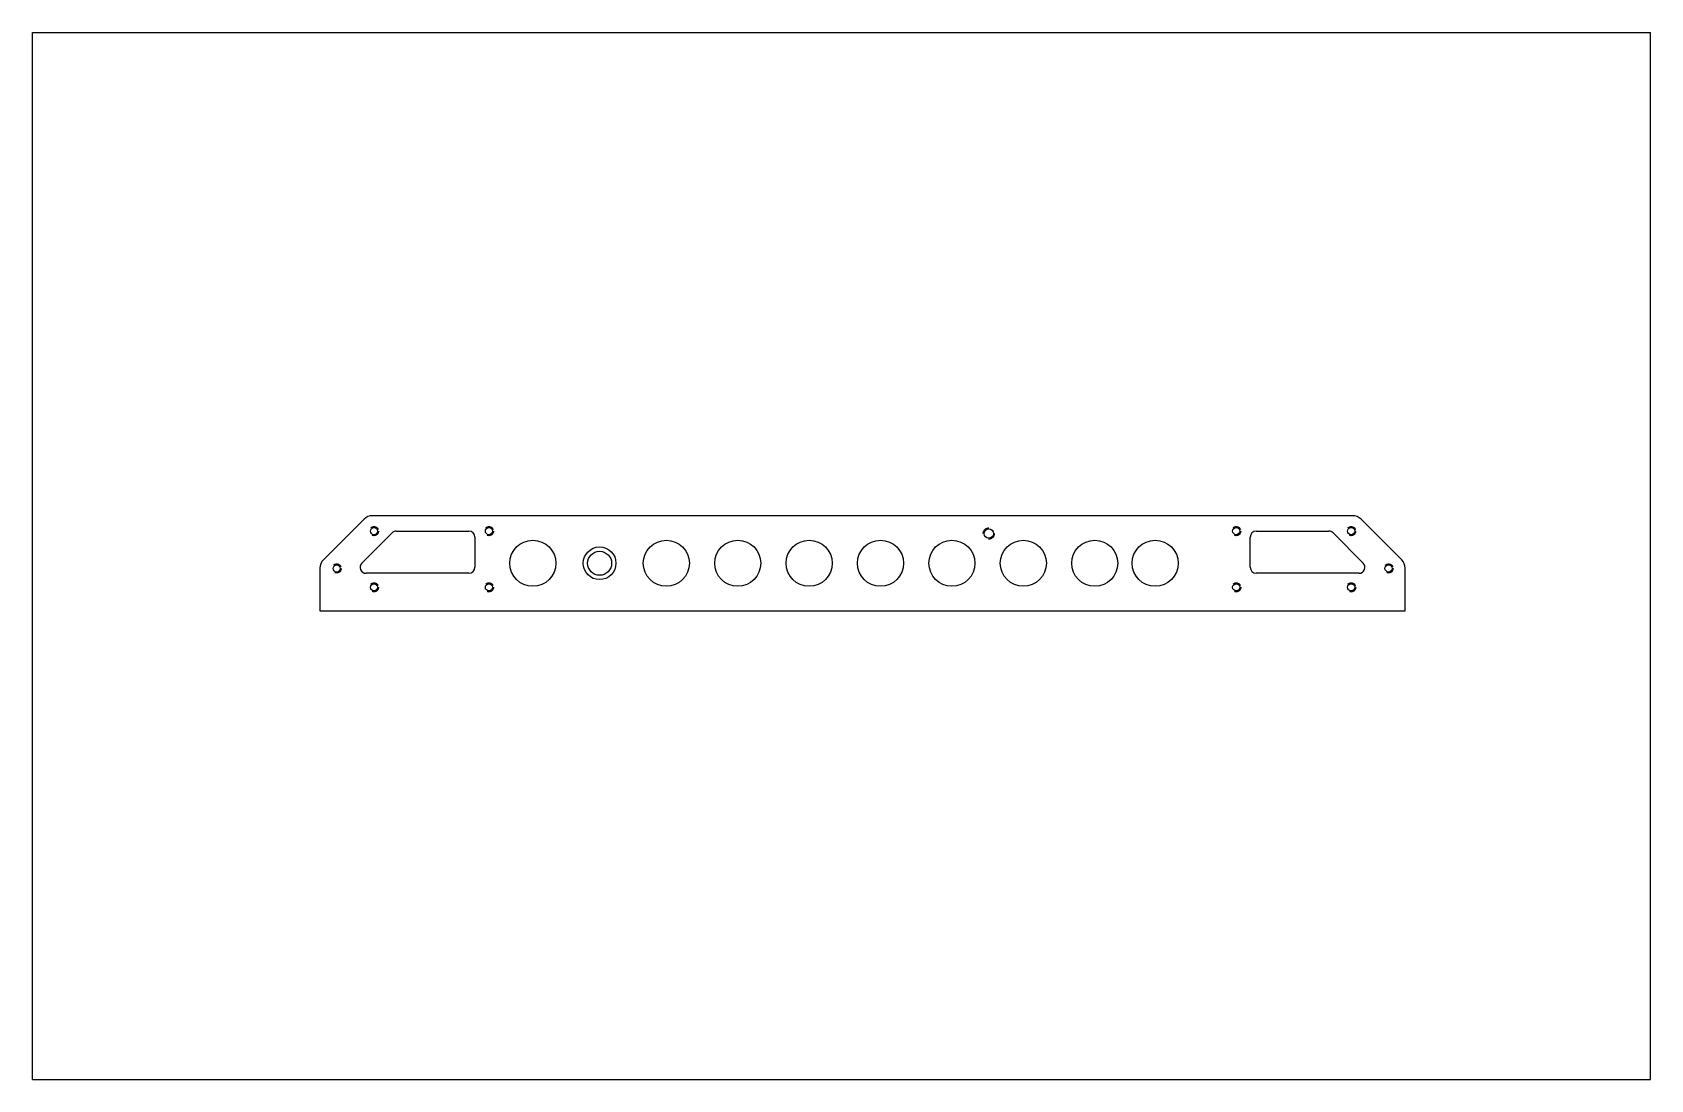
# Model space of a CAD drawing. Header units: inches. Extents: x 0 to 34, y 0 to 22.
import ezdxf

# ---------------------------------------------------------------- set-up
doc = ezdxf.new("R2010")
doc.units = ezdxf.units.IN
doc.header["$LTSCALE"] = 1.87
doc.header["$MEASUREMENT"] = 0
doc.linetypes.add('HIDDEN', pattern=[0.2, 0.1, -0.1])
doc.layers.get('0').update_dxf_attribs({"linetype": 'CONTINUOUS'})
doc.layers.add('02___PRT_ALL_AXES', color=7, linetype='CONTINUOUS')

msp = doc.modelspace()

# ---------------------------------------------------------------- linework, layer by layer
at = {"color": 7, "linetype": 'CONTINUOUS'}
for p, q in [((0, 0), (0, 22)), ((0, 22), (34, 22)), ((34, 0), (34, 22)), ((6.97, 11.774), (6.116, 10.92)), ((27.739, 11.847), (7.146, 11.847)), ((28.77, 10.92), (27.916, 11.774)), ((6.923, 10.85), (7.558, 11.485)), ((7.646, 11.522), (9.172, 11.522)), ((9.297, 11.397), (9.297, 10.762)), ((25.588, 10.762), (25.588, 11.397)), ((25.713, 11.522), (27.239, 11.522)), ((27.328, 11.485), (27.963, 10.85)), ((6.043, 10.743), (6.043, 9.847)), ((9.172, 10.637), (7.011, 10.637)), ((27.874, 10.637), (25.713, 10.637)), ((28.843, 9.847), (28.843, 10.743)), ((6.043, 9.847), (28.843, 9.847)), ((0, 0), (34, 0))]:
    msp.add_line(p, q, dxfattribs=at)
for centre, radius, start, end in [((7.146, 11.597), 0.25, 90, 135), ((27.739, 11.597), 0.25, 45, 90), ((7.646, 11.397), 0.125, 90, 135), ((9.172, 11.397), 0.125, 0, 90), ((25.713, 11.397), 0.125, 90, 180), ((27.239, 11.397), 0.125, 45, 90), ((6.293, 10.743), 0.25, 135, 180), ((28.593, 10.743), 0.25, 0, 45), ((7.011, 10.762), 0.125, 135, 270), ((9.172, 10.762), 0.125, 270, 360), ((25.713, 10.762), 0.125, 180, 270), ((27.874, 10.762), 0.125, 270, 45)]:
    msp.add_arc(centre, radius, start, end, dxfattribs=at)
at = {"layer": '02___PRT_ALL_AXES', "color": 8, "linetype": 'HIDDEN'}
for centre, radius in [((7.177, 11.522), 0.095), ((9.592, 11.522), 0.095), ((20.093, 11.472), 0.118), ((25.293, 11.522), 0.095), ((27.708, 11.522), 0.095), ((6.393, 10.738), 0.095), ((28.493, 10.738), 0.095), ((7.177, 10.342), 0.095), ((9.592, 10.342), 0.095), ((25.293, 10.342), 0.095), ((27.708, 10.342), 0.095)]:
    msp.add_circle(centre, radius, dxfattribs=at)
at = {"layer": '02___PRT_ALL_AXES', "color": 7, "linetype": 'CONTINUOUS'}
for centre, radius in [((7.177, 11.522), 0.0747), ((9.592, 11.522), 0.0747), ((20.093, 11.472), 0.0984), ((25.293, 11.522), 0.0747), ((27.708, 11.522), 0.0747), ((10.515, 10.847), 0.484), ((13.32, 10.847), 0.484), ((14.82, 10.847), 0.484), ((16.32, 10.847), 0.484), ((17.82, 10.847), 0.484), ((19.32, 10.847), 0.484), ((20.82, 10.847), 0.484), ((22.32, 10.847), 0.484), ((23.589, 10.847), 0.484), ((11.918, 10.847), 0.344), ((11.918, 10.847), 0.252), ((6.393, 10.738), 0.0747), ((28.493, 10.738), 0.0747), ((7.177, 10.342), 0.0747), ((9.592, 10.342), 0.0747), ((25.293, 10.342), 0.0747), ((27.708, 10.342), 0.0747)]:
    msp.add_circle(centre, radius, dxfattribs=at)

doc.saveas('drawing.dxf')
